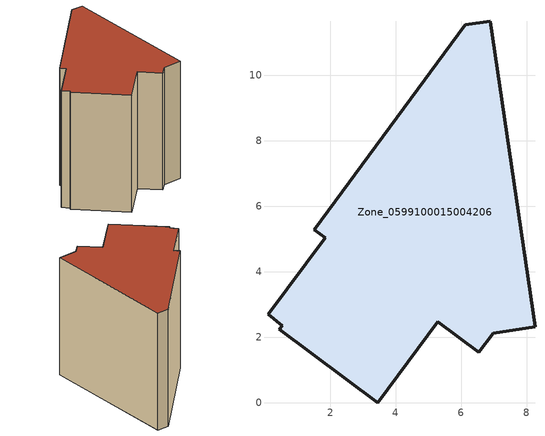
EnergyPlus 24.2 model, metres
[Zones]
Zone_0599100015004206
 floor ground (C_G): 8.26,2.32 6.98,2.12 6.54,1.54 5.29,2.47 3.45,0 0.45,2.24 0.53,2.35 0.1,2.7 1.84,5.04 1.51,5.28 6.12,11.55 6.89,11.65 z1.03
 wall outside (C_F): 6.12,11.55 1.51,5.28 1.84,5.04 0.1,2.7 0.53,2.35 0.45,2.24 3.45,0 5.29,2.47 6.54,1.54 6.98,2.12 8.26,2.32 6.89,11.65 6.12,11.55 z1.03:8.97
 roof outside (C_R): 8.26,2.32 6.89,11.65 6.12,11.55 1.51,5.28 1.84,5.04 0.1,2.7 0.53,2.35 0.45,2.24 3.45,0 5.29,2.47 6.54,1.54 6.98,2.12 z8.97
[BUILDING]
Pand.0599100015004206: North Axis=0; Terrain=City; Loads Convergence Tolerance Value=0.04; Temperature Convergence Tolerance Value=0.4; Solar Distribution=FullExterior; Maximum Number of Warmup Days=25; Minimum Number of Warmup Days=1
[Site:Location]
Rotterdam.The.Hague.AP_ZH_NLD Design_Conditions: Latitude=51.96; Longitude=4.45; Time Zone=1; Elevation=-4.5
[SITE:GROUNDTEMPERATURE:BUILDINGSURFACE]
18, 18, 18, 18, 18, 18, 18, 18, 18, 18, 18, 18
[MATERIAL] Thermal Absorptance=0.9; Solar Absorptance=0.7; Visible Absorptance=0.7
Name | Roughness | Thickness | Conductivity | Density | Specific Heat
G.TI.1975-1991 | MediumSmooth | 0.15 | 0.288461 | 540 | 1210
F.TI.1975-1991 | Rough | 0.3 | 0.230769 | 1920 | 840
R.TI.1975-1991 | MediumRough | 0.2 | 0.153846 | 1500 | 1000
[CONSTRUCTION]
C_G: G.TI.1975-1991
C_F: F.TI.1975-1991
C_R: R.TI.1975-1991
[ZONE]
Zone_0599100015004206: Type=1; Multiplier=1; Ceiling Height=Autocalculate; Volume=Autocalculate; Floor Area=autocalculate; Part of Total Floor Area=Yes
[ZONEINFILTRATION:DESIGNFLOWRATE]
Infil_Zone_0599100015004206: Zone or ZoneList or Space or SpaceList=Zone_0599100015004206; Schedule=AlwaysOn; Design Flow Rate Calculation Method=Flow/Area; Flow Rate per Floor Area=0.003; Constant Term Coefficient=1; Temperature Term Coefficient=0; Velocity Term Coefficient=0; Velocity Squared Term Coefficient=0
[HVACTEMPLATE:ZONE:IDEALLOADSAIRSYSTEM]
Zone_0599100015004206: Maximum Heating Supply Air Temperature=50; Minimum Cooling Supply Air Temperature=13; Maximum Heating Supply Air Humidity Ratio=0.0156; Minimum Cooling Supply Air Humidity Ratio=0.0077; Heating Limit=NoLimit; Cooling Limit=NoLimit; Dehumidification Control Type=ConstantSensibleHeatRatio; Cooling Sensible Heat Ratio=0.7; Dehumidification Setpoint=60; Humidification Control Type=None; Humidification Setpoint=30; Outdoor Air Method=None; Outdoor Air Flow Rate per Person=0.00944; Outdoor Air Flow Rate per Zone Floor Area=0; Outdoor Air Flow Rate per Zone=0; Demand Controlled Ventilation Type=None; Outdoor Air Economizer Type=NoEconomizer; Heat Recovery Type=None; Sensible Heat Recovery Effectiveness=0.7; Latent Heat Recovery Effectiveness=0.65
[ZONECONTROL:THERMOSTAT]
ThermostatControl_Zone_0599100015004206: Zone or ZoneList=Zone_0599100015004206; Control Type Schedule=DualSetpointControlType; Control 1=Thermostat_Zone_0599100015004206; Temperature Difference Between Cutout And Setpoint=0
[THERMOSTATSETPOINT:DUALSETPOINT]
Thermostat_Zone_0599100015004206: Heating Setpoint Temperature Schedule=HeatingSetpoint_Zone_0599100015004206; Cooling Setpoint Temperature Schedule=CoolingSetpoint_Zone_0599100015004206
[SCHEDULE:COMPACT]
HeatingSetpoint_Zone_0599100015004206: Through: 12/31, For: AllDays, Until: 24:00, 21
CoolingSetpoint_Zone_0599100015004206: Through: 12/31, For: AllDays, Until: 24:00, 24
DualSetpointControlType: Through: 12/31, For: AllDays, Until: 24:00, 4
AlwaysOn: Through: 12/31, For: AllDays, Until: 24:00, 1
